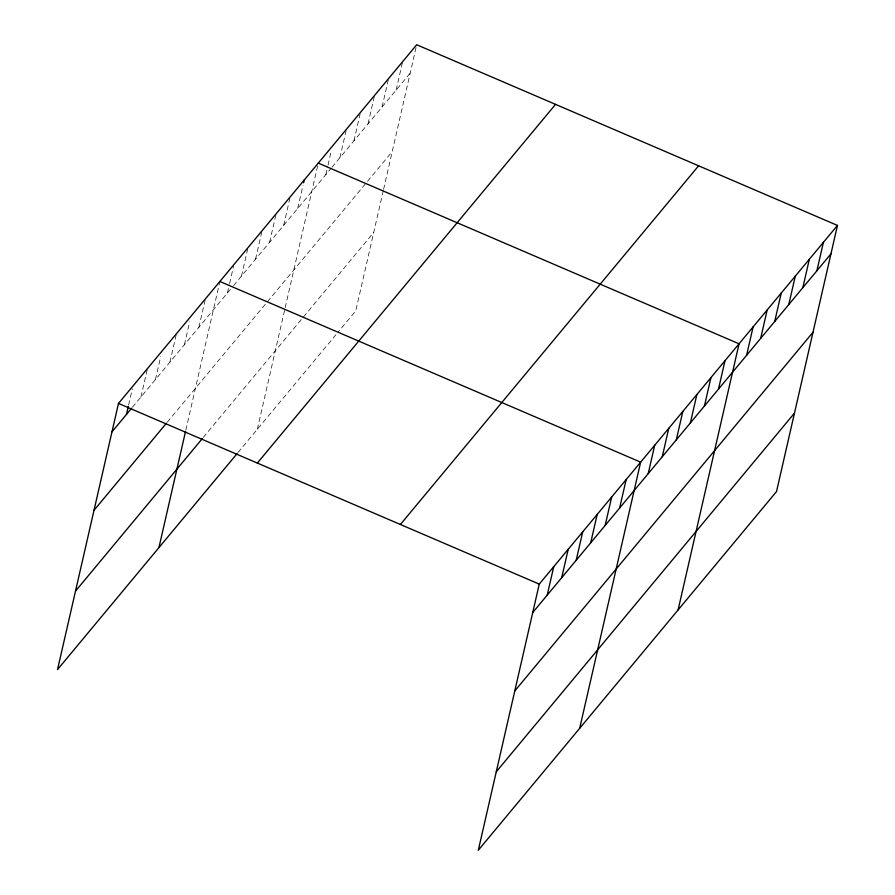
<?xml version="1.0" encoding="UTF-8"?>
<svg xmlns="http://www.w3.org/2000/svg" width="895" height="895" viewBox="0 0 895 895"><rect width="100%" height="100%" fill="white"/><g stroke="black" fill="none" stroke-linecap="round" stroke-linejoin="round"><path stroke-width="0.67" stroke-dasharray="4.47 3.36" d="M128.634 404.954L132.359 388.721M140.951 397L147.462 368.595M155.439 379.581L160.708 356.579M169.916 362.151L176.427 333.745M184.404 344.732L189.673 321.741M198.891 327.313L205.089 300.261M185.847 430.103L219.566 282.831M227.431 292.978L229.288 284.867M229.601 283.514L233.629 265.927M241.493 276.074L247.691 249.011M255.556 259.158L261.743 232.107M269.608 242.254L276.119 213.849M283.67 225.339L289.868 198.287M297.722 208.434L302.991 185.433M257.335 429.253L284.867 309.043M285.181 307.701L317.982 164.467M325.847 174.614L327.704 166.492M328.017 165.15L331.105 151.613M339.899 157.699L346.096 130.648M353.961 140.795L360.159 113.743M368.024 123.89L374.524 95.474M382.075 106.975L388.273 79.923M396.138 90.071L402.638 61.654M383.284 190.68L355.751 310.889L338.176 332.023M383.586 189.326L416.388 46.104M132.426 407.247L232.7 286.635M233.584 285.583L331.116 168.271M331.989 167.22L410.19 73.155M167.287 422.16L392.223 151.613M203.254 437.465L301.66 319.101M303.416 316.987L373.718 232.443M238.003 452.512L337.292 333.085"/><path stroke-width="1.34" d="M837.463 225.428L539.249 584.111L478.299 850.25L776.513 491.568L837.463 225.428L416.701 44.75L118.487 403.432L57.537 669.572L237.13 453.564M126.463 414.419L128.332 406.308M158.93 547.628L185.533 431.446M303.618 182.737L304.233 180.029M547.237 595.097L553.736 566.692M561.713 577.667L568.224 549.261M576.201 560.248L582.712 531.843M590.689 542.829L597.189 514.424M605.165 525.41L611.677 497.005M619.653 507.98L626.164 479.575M579.691 728.295L640.641 462.156L219.879 281.477M648.204 473.656L654.704 445.251M662.255 456.741L668.766 428.336M676.318 439.837L682.818 411.431M690.369 422.921L696.881 394.516M704.432 406.017L710.943 377.612M718.495 389.101L724.995 360.696M678.097 609.931L739.057 343.792L318.296 163.114M746.609 355.281L753.109 326.876M760.672 338.377L767.172 309.972M774.723 321.473L781.234 293.057M788.786 304.557L795.286 276.152M802.837 287.653L809.348 259.237M816.9 270.737L823.411 242.332M111.987 431.837L131.576 408.277M94.02 510.295L166.436 423.19M75.504 591.125L202.371 438.528M257.346 463.062L555.549 104.368M400.401 524.481L698.615 165.799M532.749 612.516L830.963 253.833M514.782 690.962L812.996 332.28M496.266 771.792L794.48 413.11M118.487 403.432L539.249 584.111"/></g></svg>
